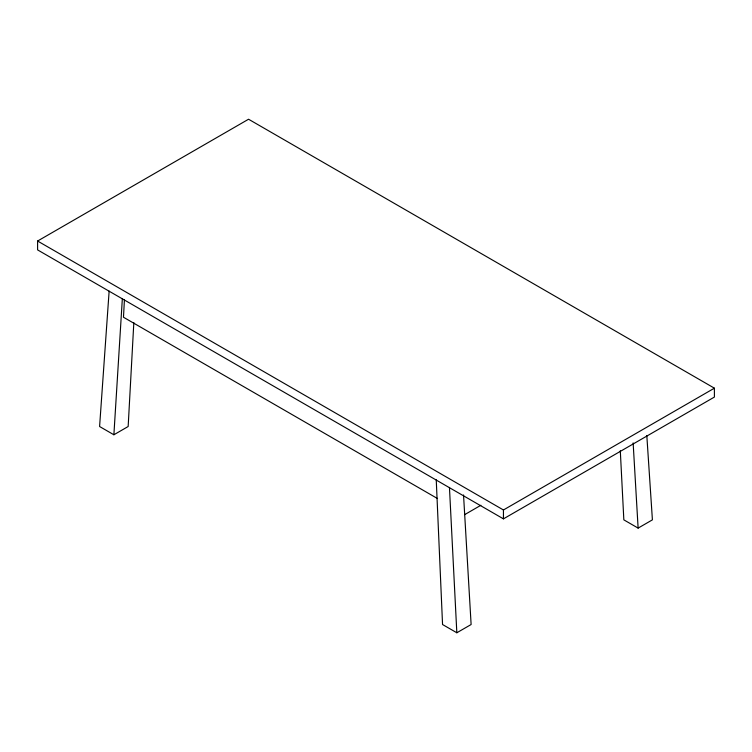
<?xml version="1.0" encoding="UTF-8"?>
<svg xmlns="http://www.w3.org/2000/svg" width="752" height="752" viewBox="0 0 752 752"><rect width="100%" height="100%" fill="white"/><g stroke="black" fill="none" stroke-linecap="round" stroke-linejoin="round"><path stroke-width="1.13" d="M124.428 299.766L123.478 317.241L437.514 498.557M133.828 322.617L128.16 426.516L113.881 434.769L99.593 426.516L109.134 291.099M113.881 434.769L122.341 298.694M37.6 241.025L248.555 119.23L714.4 388.182L714.4 397.065L503.445 518.861L37.6 249.899L37.6 241.025L503.445 509.978L714.4 388.182M464.689 514.631L480.885 505.278M436.245 479.795L442.552 624.527L456.831 632.77L471.119 624.527L463.542 494.966M620.297 450.749L623.84 519.858L638.119 528.101L652.407 519.858L646.814 435.521M633.137 442.9L638.119 528.101M449.452 487.418L456.831 632.77M503.445 509.978L503.445 518.861"/></g></svg>
